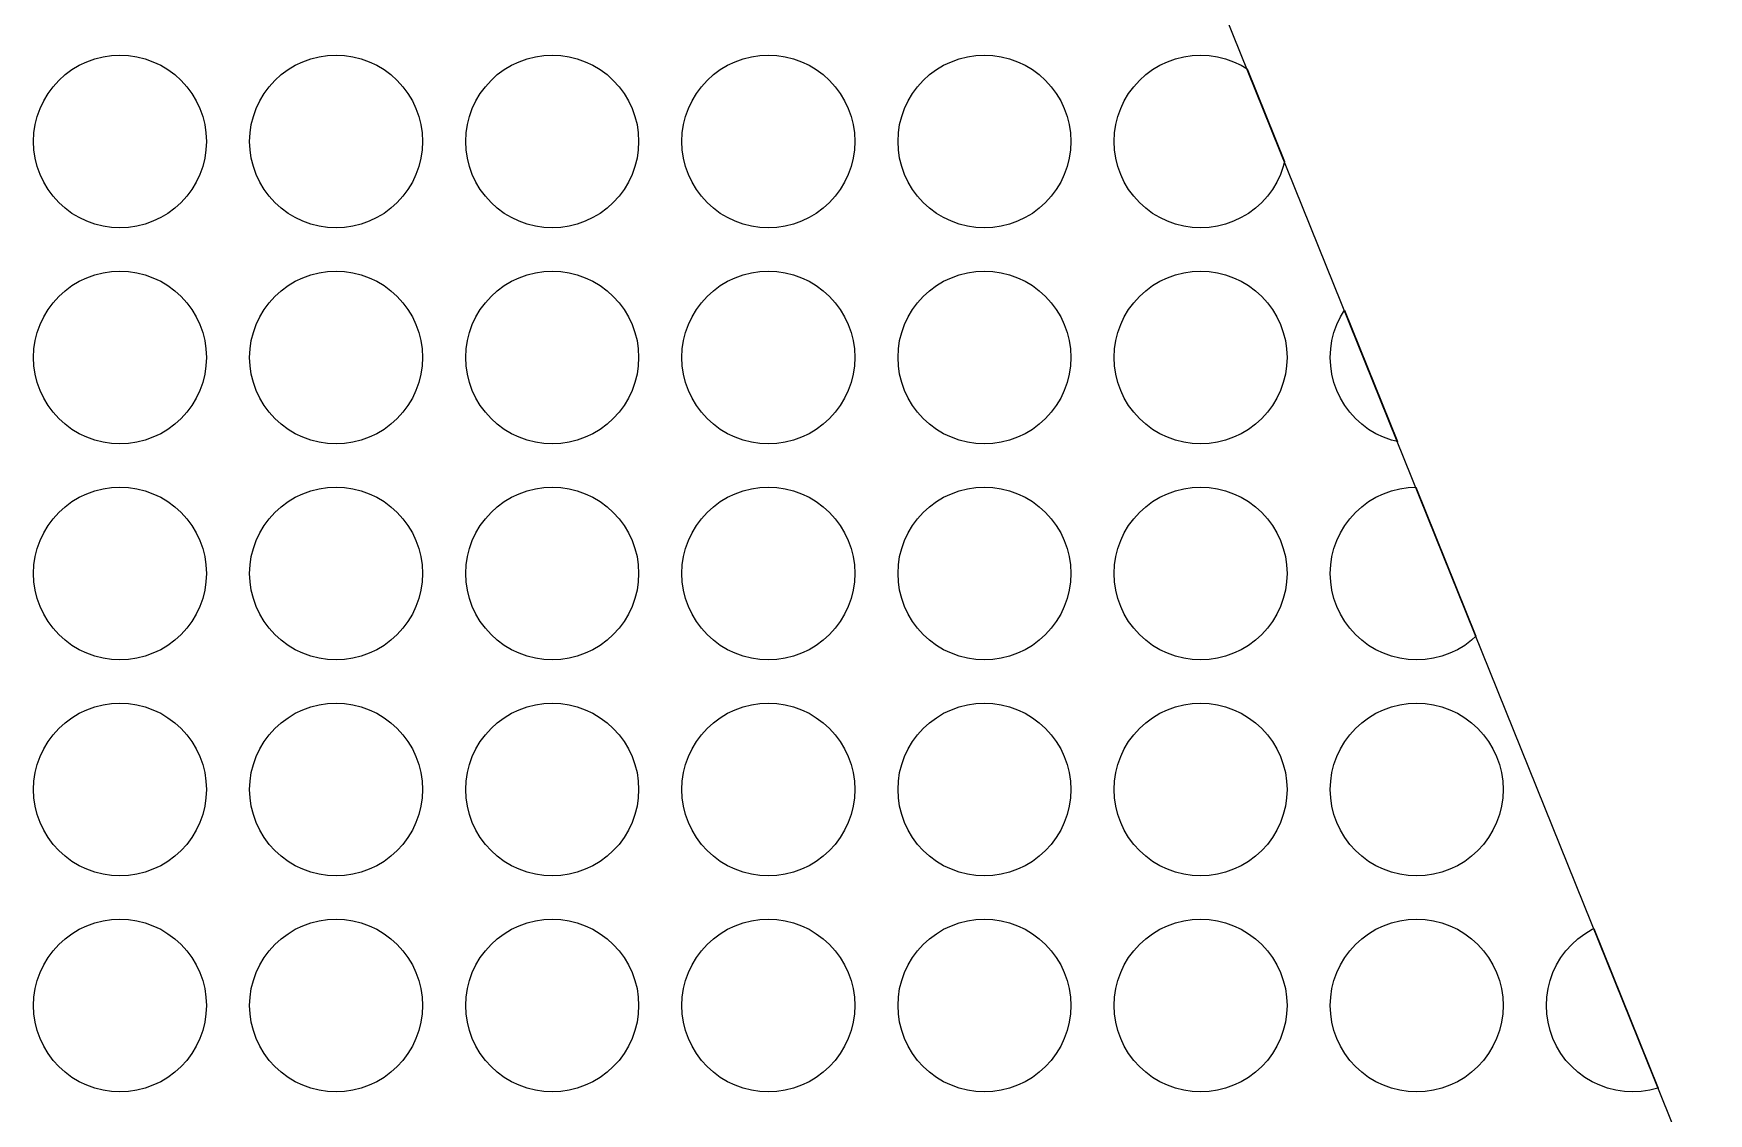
# Model space of a CAD drawing. Header units: millimetres. Extents: x -41 to 93, y -13 to 82.
# Drawn here: x 55.82 to 75.19, y 33.45 to 45.95 of the extents above; entities that cross this region are included whole.
import ezdxf

# ---------------------------------------------------------------- set-up
doc = ezdxf.new("R2010")
doc.units = ezdxf.units.MM
doc.layers.add('background', color=7, linetype='Continuous')
doc.layers.add('outline_2', color=3, linetype='Continuous')

msp = doc.modelspace()

# ---------------------------------------------------------------- linework, layer by layer
at = {"layer": 'background'}
for points in [[(57.819, 44.698), (57.814, 44.6), (57.8, 44.503), (57.776, 44.407), (57.743, 44.315), (57.701, 44.226), (57.65, 44.142), (57.592, 44.063), (57.526, 43.991), (57.453, 43.925), (57.374, 43.866), (57.29, 43.816), (57.201, 43.774), (57.109, 43.741), (57.014, 43.717), (56.917, 43.702), (56.819, 43.698), (56.721, 43.702), (56.624, 43.717), (56.528, 43.741), (56.436, 43.774), (56.347, 43.816), (56.263, 43.866), (56.184, 43.925), (56.112, 43.991), (56.046, 44.063), (55.987, 44.142), (55.937, 44.226), (55.895, 44.315), (55.862, 44.407), (55.838, 44.503), (55.824, 44.6), (55.819, 44.698), (55.824, 44.796), (55.838, 44.893), (55.862, 44.988), (55.895, 45.08), (55.937, 45.169), (55.987, 45.253), (56.046, 45.332), (56.112, 45.405), (56.184, 45.471), (56.263, 45.529), (56.347, 45.58), (56.436, 45.621), (56.528, 45.655), (56.624, 45.678), (56.721, 45.693), (56.819, 45.698), (56.917, 45.693), (57.014, 45.678), (57.109, 45.655), (57.201, 45.621), (57.29, 45.58), (57.374, 45.529), (57.453, 45.471), (57.526, 45.405), (57.592, 45.332), (57.65, 45.253), (57.701, 45.169), (57.743, 45.08), (57.776, 44.988), (57.8, 44.893), (57.814, 44.796)], [(60.319, 44.698), (60.314, 44.6), (60.3, 44.503), (60.276, 44.407), (60.243, 44.315), (60.201, 44.226), (60.15, 44.142), (60.092, 44.063), (60.026, 43.991), (59.953, 43.925), (59.874, 43.866), (59.79, 43.816), (59.701, 43.774), (59.609, 43.741), (59.514, 43.717), (59.417, 43.702), (59.319, 43.698), (59.221, 43.702), (59.124, 43.717), (59.028, 43.741), (58.936, 43.774), (58.847, 43.816), (58.763, 43.866), (58.684, 43.925), (58.612, 43.991), (58.546, 44.063), (58.487, 44.142), (58.437, 44.226), (58.395, 44.315), (58.362, 44.407), (58.338, 44.503), (58.324, 44.6), (58.319, 44.698), (58.324, 44.796), (58.338, 44.893), (58.362, 44.988), (58.395, 45.08), (58.437, 45.169), (58.487, 45.253), (58.546, 45.332), (58.612, 45.405), (58.684, 45.471), (58.763, 45.529), (58.847, 45.58), (58.936, 45.621), (59.028, 45.655), (59.124, 45.678), (59.221, 45.693), (59.319, 45.698), (59.417, 45.693), (59.514, 45.678), (59.609, 45.655), (59.701, 45.621), (59.79, 45.58), (59.874, 45.529), (59.953, 45.471), (60.026, 45.405), (60.092, 45.332), (60.15, 45.253), (60.201, 45.169), (60.243, 45.08), (60.276, 44.988), (60.3, 44.893), (60.314, 44.796)], [(62.819, 44.698), (62.814, 44.6), (62.8, 44.503), (62.776, 44.407), (62.743, 44.315), (62.701, 44.226), (62.65, 44.142), (62.592, 44.063), (62.526, 43.991), (62.453, 43.925), (62.374, 43.866), (62.29, 43.816), (62.201, 43.774), (62.109, 43.741), (62.014, 43.717), (61.917, 43.702), (61.819, 43.698), (61.721, 43.702), (61.624, 43.717), (61.528, 43.741), (61.436, 43.774), (61.347, 43.816), (61.263, 43.866), (61.184, 43.925), (61.112, 43.991), (61.046, 44.063), (60.987, 44.142), (60.937, 44.226), (60.895, 44.315), (60.862, 44.407), (60.838, 44.503), (60.824, 44.6), (60.819, 44.698), (60.824, 44.796), (60.838, 44.893), (60.862, 44.988), (60.895, 45.08), (60.937, 45.169), (60.987, 45.253), (61.046, 45.332), (61.112, 45.405), (61.184, 45.471), (61.263, 45.529), (61.347, 45.58), (61.436, 45.621), (61.528, 45.655), (61.624, 45.678), (61.721, 45.693), (61.819, 45.698), (61.917, 45.693), (62.014, 45.678), (62.109, 45.655), (62.201, 45.621), (62.29, 45.58), (62.374, 45.529), (62.453, 45.471), (62.526, 45.405), (62.592, 45.332), (62.65, 45.253), (62.701, 45.169), (62.743, 45.08), (62.776, 44.988), (62.8, 44.893), (62.814, 44.796)], [(65.319, 44.698), (65.314, 44.6), (65.3, 44.503), (65.276, 44.407), (65.243, 44.315), (65.201, 44.226), (65.15, 44.142), (65.092, 44.063), (65.026, 43.991), (64.953, 43.925), (64.874, 43.866), (64.79, 43.816), (64.701, 43.774), (64.609, 43.741), (64.514, 43.717), (64.417, 43.702), (64.319, 43.698), (64.221, 43.702), (64.124, 43.717), (64.028, 43.741), (63.936, 43.774), (63.847, 43.816), (63.763, 43.866), (63.684, 43.925), (63.612, 43.991), (63.546, 44.063), (63.487, 44.142), (63.437, 44.226), (63.395, 44.315), (63.362, 44.407), (63.338, 44.503), (63.324, 44.6), (63.319, 44.698), (63.324, 44.796), (63.338, 44.893), (63.362, 44.988), (63.395, 45.08), (63.437, 45.169), (63.487, 45.253), (63.546, 45.332), (63.612, 45.405), (63.684, 45.471), (63.763, 45.529), (63.847, 45.58), (63.936, 45.621), (64.028, 45.655), (64.124, 45.678), (64.221, 45.693), (64.319, 45.698), (64.417, 45.693), (64.514, 45.678), (64.609, 45.655), (64.701, 45.621), (64.79, 45.58), (64.874, 45.529), (64.953, 45.471), (65.026, 45.405), (65.092, 45.332), (65.15, 45.253), (65.201, 45.169), (65.243, 45.08), (65.276, 44.988), (65.3, 44.893), (65.314, 44.796)], [(67.819, 44.698), (67.814, 44.6), (67.8, 44.503), (67.776, 44.407), (67.743, 44.315), (67.701, 44.226), (67.65, 44.142), (67.592, 44.063), (67.526, 43.991), (67.453, 43.925), (67.374, 43.866), (67.29, 43.816), (67.201, 43.774), (67.109, 43.741), (67.014, 43.717), (66.917, 43.702), (66.819, 43.698), (66.721, 43.702), (66.624, 43.717), (66.528, 43.741), (66.436, 43.774), (66.347, 43.816), (66.263, 43.866), (66.184, 43.925), (66.112, 43.991), (66.046, 44.063), (65.987, 44.142), (65.937, 44.226), (65.895, 44.315), (65.862, 44.407), (65.838, 44.503), (65.824, 44.6), (65.819, 44.698), (65.824, 44.796), (65.838, 44.893), (65.862, 44.988), (65.895, 45.08), (65.937, 45.169), (65.987, 45.253), (66.046, 45.332), (66.112, 45.405), (66.184, 45.471), (66.263, 45.529), (66.347, 45.58), (66.436, 45.621), (66.528, 45.655), (66.624, 45.678), (66.721, 45.693), (66.819, 45.698), (66.917, 45.693), (67.014, 45.678), (67.109, 45.655), (67.201, 45.621), (67.29, 45.58), (67.374, 45.529), (67.453, 45.471), (67.526, 45.405), (67.592, 45.332), (67.65, 45.253), (67.701, 45.169), (67.743, 45.08), (67.776, 44.988), (67.8, 44.893), (67.814, 44.796)], [(70.29, 44.465), (70.276, 44.407), (70.243, 44.315), (70.201, 44.226), (70.15, 44.142), (70.092, 44.063), (70.026, 43.991), (69.953, 43.925), (69.874, 43.866), (69.79, 43.816), (69.701, 43.774), (69.609, 43.741), (69.514, 43.717), (69.417, 43.702), (69.319, 43.698), (69.221, 43.702), (69.124, 43.717), (69.028, 43.741), (68.936, 43.774), (68.847, 43.816), (68.763, 43.866), (68.684, 43.925), (68.612, 43.991), (68.546, 44.063), (68.487, 44.142), (68.437, 44.226), (68.395, 44.315), (68.362, 44.407), (68.338, 44.503), (68.324, 44.6), (68.319, 44.698), (68.324, 44.796), (68.338, 44.893), (68.362, 44.988), (68.395, 45.08), (68.437, 45.169), (68.487, 45.253), (68.546, 45.332), (68.612, 45.405), (68.684, 45.471), (68.763, 45.529), (68.847, 45.58), (68.936, 45.621), (69.028, 45.655), (69.124, 45.678), (69.221, 45.693), (69.319, 45.698), (69.417, 45.693), (69.514, 45.678), (69.609, 45.655), (69.701, 45.621), (69.79, 45.58), (69.857, 45.539)], [(57.819, 42.198), (57.814, 42.1), (57.8, 42.003), (57.776, 41.907), (57.743, 41.815), (57.701, 41.726), (57.65, 41.642), (57.592, 41.563), (57.526, 41.491), (57.453, 41.425), (57.374, 41.366), (57.29, 41.316), (57.201, 41.274), (57.109, 41.241), (57.014, 41.217), (56.917, 41.202), (56.819, 41.198), (56.721, 41.202), (56.624, 41.217), (56.528, 41.241), (56.436, 41.274), (56.347, 41.316), (56.263, 41.366), (56.184, 41.425), (56.112, 41.491), (56.046, 41.563), (55.987, 41.642), (55.937, 41.726), (55.895, 41.815), (55.862, 41.907), (55.838, 42.003), (55.824, 42.1), (55.819, 42.198), (55.824, 42.296), (55.838, 42.393), (55.862, 42.488), (55.895, 42.58), (55.937, 42.669), (55.987, 42.753), (56.046, 42.832), (56.112, 42.905), (56.184, 42.971), (56.263, 43.029), (56.347, 43.08), (56.436, 43.121), (56.528, 43.155), (56.624, 43.178), (56.721, 43.193), (56.819, 43.198), (56.917, 43.193), (57.014, 43.178), (57.109, 43.155), (57.201, 43.121), (57.29, 43.08), (57.374, 43.029), (57.453, 42.971), (57.526, 42.905), (57.592, 42.832), (57.65, 42.753), (57.701, 42.669), (57.743, 42.58), (57.776, 42.488), (57.8, 42.393), (57.814, 42.296)], [(60.319, 42.198), (60.314, 42.1), (60.3, 42.003), (60.276, 41.907), (60.243, 41.815), (60.201, 41.726), (60.15, 41.642), (60.092, 41.563), (60.026, 41.491), (59.953, 41.425), (59.874, 41.366), (59.79, 41.316), (59.701, 41.274), (59.609, 41.241), (59.514, 41.217), (59.417, 41.202), (59.319, 41.198), (59.221, 41.202), (59.124, 41.217), (59.028, 41.241), (58.936, 41.274), (58.847, 41.316), (58.763, 41.366), (58.684, 41.425), (58.612, 41.491), (58.546, 41.563), (58.487, 41.642), (58.437, 41.726), (58.395, 41.815), (58.362, 41.907), (58.338, 42.003), (58.324, 42.1), (58.319, 42.198), (58.324, 42.296), (58.338, 42.393), (58.362, 42.488), (58.395, 42.58), (58.437, 42.669), (58.487, 42.753), (58.546, 42.832), (58.612, 42.905), (58.684, 42.971), (58.763, 43.029), (58.847, 43.08), (58.936, 43.121), (59.028, 43.155), (59.124, 43.178), (59.221, 43.193), (59.319, 43.198), (59.417, 43.193), (59.514, 43.178), (59.609, 43.155), (59.701, 43.121), (59.79, 43.08), (59.874, 43.029), (59.953, 42.971), (60.026, 42.905), (60.092, 42.832), (60.15, 42.753), (60.201, 42.669), (60.243, 42.58), (60.276, 42.488), (60.3, 42.393), (60.314, 42.296)], [(62.819, 42.198), (62.814, 42.1), (62.8, 42.003), (62.776, 41.907), (62.743, 41.815), (62.701, 41.726), (62.65, 41.642), (62.592, 41.563), (62.526, 41.491), (62.453, 41.425), (62.374, 41.366), (62.29, 41.316), (62.201, 41.274), (62.109, 41.241), (62.014, 41.217), (61.917, 41.202), (61.819, 41.198), (61.721, 41.202), (61.624, 41.217), (61.528, 41.241), (61.436, 41.274), (61.347, 41.316), (61.263, 41.366), (61.184, 41.425), (61.112, 41.491), (61.046, 41.563), (60.987, 41.642), (60.937, 41.726), (60.895, 41.815), (60.862, 41.907), (60.838, 42.003), (60.824, 42.1), (60.819, 42.198), (60.824, 42.296), (60.838, 42.393), (60.862, 42.488), (60.895, 42.58), (60.937, 42.669), (60.987, 42.753), (61.046, 42.832), (61.112, 42.905), (61.184, 42.971), (61.263, 43.029), (61.347, 43.08), (61.436, 43.121), (61.528, 43.155), (61.624, 43.178), (61.721, 43.193), (61.819, 43.198), (61.917, 43.193), (62.014, 43.178), (62.109, 43.155), (62.201, 43.121), (62.29, 43.08), (62.374, 43.029), (62.453, 42.971), (62.526, 42.905), (62.592, 42.832), (62.65, 42.753), (62.701, 42.669), (62.743, 42.58), (62.776, 42.488), (62.8, 42.393), (62.814, 42.296)], [(65.319, 42.198), (65.314, 42.1), (65.3, 42.003), (65.276, 41.907), (65.243, 41.815), (65.201, 41.726), (65.15, 41.642), (65.092, 41.563), (65.026, 41.491), (64.953, 41.425), (64.874, 41.366), (64.79, 41.316), (64.701, 41.274), (64.609, 41.241), (64.514, 41.217), (64.417, 41.202), (64.319, 41.198), (64.221, 41.202), (64.124, 41.217), (64.028, 41.241), (63.936, 41.274), (63.847, 41.316), (63.763, 41.366), (63.684, 41.425), (63.612, 41.491), (63.546, 41.563), (63.487, 41.642), (63.437, 41.726), (63.395, 41.815), (63.362, 41.907), (63.338, 42.003), (63.324, 42.1), (63.319, 42.198), (63.324, 42.296), (63.338, 42.393), (63.362, 42.488), (63.395, 42.58), (63.437, 42.669), (63.487, 42.753), (63.546, 42.832), (63.612, 42.905), (63.684, 42.971), (63.763, 43.029), (63.847, 43.08), (63.936, 43.121), (64.028, 43.155), (64.124, 43.178), (64.221, 43.193), (64.319, 43.198), (64.417, 43.193), (64.514, 43.178), (64.609, 43.155), (64.701, 43.121), (64.79, 43.08), (64.874, 43.029), (64.953, 42.971), (65.026, 42.905), (65.092, 42.832), (65.15, 42.753), (65.201, 42.669), (65.243, 42.58), (65.276, 42.488), (65.3, 42.393), (65.314, 42.296)], [(67.819, 42.198), (67.814, 42.1), (67.8, 42.003), (67.776, 41.907), (67.743, 41.815), (67.701, 41.726), (67.65, 41.642), (67.592, 41.563), (67.526, 41.491), (67.453, 41.425), (67.374, 41.366), (67.29, 41.316), (67.201, 41.274), (67.109, 41.241), (67.014, 41.217), (66.917, 41.202), (66.819, 41.198), (66.721, 41.202), (66.624, 41.217), (66.528, 41.241), (66.436, 41.274), (66.347, 41.316), (66.263, 41.366), (66.184, 41.425), (66.112, 41.491), (66.046, 41.563), (65.987, 41.642), (65.937, 41.726), (65.895, 41.815), (65.862, 41.907), (65.838, 42.003), (65.824, 42.1), (65.819, 42.198), (65.824, 42.296), (65.838, 42.393), (65.862, 42.488), (65.895, 42.58), (65.937, 42.669), (65.987, 42.753), (66.046, 42.832), (66.112, 42.905), (66.184, 42.971), (66.263, 43.029), (66.347, 43.08), (66.436, 43.121), (66.528, 43.155), (66.624, 43.178), (66.721, 43.193), (66.819, 43.198), (66.917, 43.193), (67.014, 43.178), (67.109, 43.155), (67.201, 43.121), (67.29, 43.08), (67.374, 43.029), (67.453, 42.971), (67.526, 42.905), (67.592, 42.832), (67.65, 42.753), (67.701, 42.669), (67.743, 42.58), (67.776, 42.488), (67.8, 42.393), (67.814, 42.296)], [(70.319, 42.198), (70.314, 42.1), (70.3, 42.003), (70.276, 41.907), (70.243, 41.815), (70.201, 41.726), (70.15, 41.642), (70.092, 41.563), (70.026, 41.491), (69.953, 41.425), (69.874, 41.366), (69.79, 41.316), (69.701, 41.274), (69.609, 41.241), (69.514, 41.217), (69.417, 41.202), (69.319, 41.198), (69.221, 41.202), (69.124, 41.217), (69.028, 41.241), (68.936, 41.274), (68.847, 41.316), (68.763, 41.366), (68.684, 41.425), (68.612, 41.491), (68.546, 41.563), (68.487, 41.642), (68.437, 41.726), (68.395, 41.815), (68.362, 41.907), (68.338, 42.003), (68.324, 42.1), (68.319, 42.198), (68.324, 42.296), (68.338, 42.393), (68.362, 42.488), (68.395, 42.58), (68.437, 42.669), (68.487, 42.753), (68.546, 42.832), (68.612, 42.905), (68.684, 42.971), (68.763, 43.029), (68.847, 43.08), (68.936, 43.121), (69.028, 43.155), (69.124, 43.178), (69.221, 43.193), (69.319, 43.198), (69.417, 43.193), (69.514, 43.178), (69.609, 43.155), (69.701, 43.121), (69.79, 43.08), (69.874, 43.029), (69.953, 42.971), (70.026, 42.905), (70.092, 42.832), (70.15, 42.753), (70.201, 42.669), (70.243, 42.58), (70.276, 42.488), (70.3, 42.393), (70.314, 42.296)], [(71.596, 41.224), (71.528, 41.241), (71.436, 41.274), (71.347, 41.316), (71.263, 41.366), (71.184, 41.425), (71.112, 41.491), (71.046, 41.563), (70.987, 41.642), (70.937, 41.726), (70.895, 41.815), (70.862, 41.907), (70.838, 42.003), (70.824, 42.1), (70.819, 42.198), (70.824, 42.296), (70.838, 42.393), (70.862, 42.488), (70.895, 42.58), (70.937, 42.669), (70.983, 42.746)], [(57.819, 39.698), (57.814, 39.6), (57.8, 39.503), (57.776, 39.407), (57.743, 39.315), (57.701, 39.226), (57.65, 39.142), (57.592, 39.063), (57.526, 38.991), (57.453, 38.925), (57.374, 38.866), (57.29, 38.816), (57.201, 38.774), (57.109, 38.741), (57.014, 38.717), (56.917, 38.702), (56.819, 38.698), (56.721, 38.702), (56.624, 38.717), (56.528, 38.741), (56.436, 38.774), (56.347, 38.816), (56.263, 38.866), (56.184, 38.925), (56.112, 38.991), (56.046, 39.063), (55.987, 39.142), (55.937, 39.226), (55.895, 39.315), (55.862, 39.407), (55.838, 39.503), (55.824, 39.6), (55.819, 39.698), (55.824, 39.796), (55.838, 39.893), (55.862, 39.988), (55.895, 40.08), (55.937, 40.169), (55.987, 40.253), (56.046, 40.332), (56.112, 40.405), (56.184, 40.471), (56.263, 40.529), (56.347, 40.58), (56.436, 40.621), (56.528, 40.655), (56.624, 40.678), (56.721, 40.693), (56.819, 40.698), (56.917, 40.693), (57.014, 40.678), (57.109, 40.655), (57.201, 40.621), (57.29, 40.58), (57.374, 40.529), (57.453, 40.471), (57.526, 40.405), (57.592, 40.332), (57.65, 40.253), (57.701, 40.169), (57.743, 40.08), (57.776, 39.988), (57.8, 39.893), (57.814, 39.796)], [(60.319, 39.698), (60.314, 39.6), (60.3, 39.503), (60.276, 39.407), (60.243, 39.315), (60.201, 39.226), (60.15, 39.142), (60.092, 39.063), (60.026, 38.991), (59.953, 38.925), (59.874, 38.866), (59.79, 38.816), (59.701, 38.774), (59.609, 38.741), (59.514, 38.717), (59.417, 38.702), (59.319, 38.698), (59.221, 38.702), (59.124, 38.717), (59.028, 38.741), (58.936, 38.774), (58.847, 38.816), (58.763, 38.866), (58.684, 38.925), (58.612, 38.991), (58.546, 39.063), (58.487, 39.142), (58.437, 39.226), (58.395, 39.315), (58.362, 39.407), (58.338, 39.503), (58.324, 39.6), (58.319, 39.698), (58.324, 39.796), (58.338, 39.893), (58.362, 39.988), (58.395, 40.08), (58.437, 40.169), (58.487, 40.253), (58.546, 40.332), (58.612, 40.405), (58.684, 40.471), (58.763, 40.529), (58.847, 40.58), (58.936, 40.621), (59.028, 40.655), (59.124, 40.678), (59.221, 40.693), (59.319, 40.698), (59.417, 40.693), (59.514, 40.678), (59.609, 40.655), (59.701, 40.621), (59.79, 40.58), (59.874, 40.529), (59.953, 40.471), (60.026, 40.405), (60.092, 40.332), (60.15, 40.253), (60.201, 40.169), (60.243, 40.08), (60.276, 39.988), (60.3, 39.893), (60.314, 39.796)], [(62.819, 39.698), (62.814, 39.6), (62.8, 39.503), (62.776, 39.407), (62.743, 39.315), (62.701, 39.226), (62.65, 39.142), (62.592, 39.063), (62.526, 38.991), (62.453, 38.925), (62.374, 38.866), (62.29, 38.816), (62.201, 38.774), (62.109, 38.741), (62.014, 38.717), (61.917, 38.702), (61.819, 38.698), (61.721, 38.702), (61.624, 38.717), (61.528, 38.741), (61.436, 38.774), (61.347, 38.816), (61.263, 38.866), (61.184, 38.925), (61.112, 38.991), (61.046, 39.063), (60.987, 39.142), (60.937, 39.226), (60.895, 39.315), (60.862, 39.407), (60.838, 39.503), (60.824, 39.6), (60.819, 39.698), (60.824, 39.796), (60.838, 39.893), (60.862, 39.988), (60.895, 40.08), (60.937, 40.169), (60.987, 40.253), (61.046, 40.332), (61.112, 40.405), (61.184, 40.471), (61.263, 40.529), (61.347, 40.58), (61.436, 40.621), (61.528, 40.655), (61.624, 40.678), (61.721, 40.693), (61.819, 40.698), (61.917, 40.693), (62.014, 40.678), (62.109, 40.655), (62.201, 40.621), (62.29, 40.58), (62.374, 40.529), (62.453, 40.471), (62.526, 40.405), (62.592, 40.332), (62.65, 40.253), (62.701, 40.169), (62.743, 40.08), (62.776, 39.988), (62.8, 39.893), (62.814, 39.796)], [(65.319, 39.698), (65.314, 39.6), (65.3, 39.503), (65.276, 39.407), (65.243, 39.315), (65.201, 39.226), (65.15, 39.142), (65.092, 39.063), (65.026, 38.991), (64.953, 38.925), (64.874, 38.866), (64.79, 38.816), (64.701, 38.774), (64.609, 38.741), (64.514, 38.717), (64.417, 38.702), (64.319, 38.698), (64.221, 38.702), (64.124, 38.717), (64.028, 38.741), (63.936, 38.774), (63.847, 38.816), (63.763, 38.866), (63.684, 38.925), (63.612, 38.991), (63.546, 39.063), (63.487, 39.142), (63.437, 39.226), (63.395, 39.315), (63.362, 39.407), (63.338, 39.503), (63.324, 39.6), (63.319, 39.698), (63.324, 39.796), (63.338, 39.893), (63.362, 39.988), (63.395, 40.08), (63.437, 40.169), (63.487, 40.253), (63.546, 40.332), (63.612, 40.405), (63.684, 40.471), (63.763, 40.529), (63.847, 40.58), (63.936, 40.621), (64.028, 40.655), (64.124, 40.678), (64.221, 40.693), (64.319, 40.698), (64.417, 40.693), (64.514, 40.678), (64.609, 40.655), (64.701, 40.621), (64.79, 40.58), (64.874, 40.529), (64.953, 40.471), (65.026, 40.405), (65.092, 40.332), (65.15, 40.253), (65.201, 40.169), (65.243, 40.08), (65.276, 39.988), (65.3, 39.893), (65.314, 39.796)], [(67.819, 39.698), (67.814, 39.6), (67.8, 39.503), (67.776, 39.407), (67.743, 39.315), (67.701, 39.226), (67.65, 39.142), (67.592, 39.063), (67.526, 38.991), (67.453, 38.925), (67.374, 38.866), (67.29, 38.816), (67.201, 38.774), (67.109, 38.741), (67.014, 38.717), (66.917, 38.702), (66.819, 38.698), (66.721, 38.702), (66.624, 38.717), (66.528, 38.741), (66.436, 38.774), (66.347, 38.816), (66.263, 38.866), (66.184, 38.925), (66.112, 38.991), (66.046, 39.063), (65.987, 39.142), (65.937, 39.226), (65.895, 39.315), (65.862, 39.407), (65.838, 39.503), (65.824, 39.6), (65.819, 39.698), (65.824, 39.796), (65.838, 39.893), (65.862, 39.988), (65.895, 40.08), (65.937, 40.169), (65.987, 40.253), (66.046, 40.332), (66.112, 40.405), (66.184, 40.471), (66.263, 40.529), (66.347, 40.58), (66.436, 40.621), (66.528, 40.655), (66.624, 40.678), (66.721, 40.693), (66.819, 40.698), (66.917, 40.693), (67.014, 40.678), (67.109, 40.655), (67.201, 40.621), (67.29, 40.58), (67.374, 40.529), (67.453, 40.471), (67.526, 40.405), (67.592, 40.332), (67.65, 40.253), (67.701, 40.169), (67.743, 40.08), (67.776, 39.988), (67.8, 39.893), (67.814, 39.796)], [(70.319, 39.698), (70.314, 39.6), (70.3, 39.503), (70.276, 39.407), (70.243, 39.315), (70.201, 39.226), (70.15, 39.142), (70.092, 39.063), (70.026, 38.991), (69.953, 38.925), (69.874, 38.866), (69.79, 38.816), (69.701, 38.774), (69.609, 38.741), (69.514, 38.717), (69.417, 38.702), (69.319, 38.698), (69.221, 38.702), (69.124, 38.717), (69.028, 38.741), (68.936, 38.774), (68.847, 38.816), (68.763, 38.866), (68.684, 38.925), (68.612, 38.991), (68.546, 39.063), (68.487, 39.142), (68.437, 39.226), (68.395, 39.315), (68.362, 39.407), (68.338, 39.503), (68.324, 39.6), (68.319, 39.698), (68.324, 39.796), (68.338, 39.893), (68.362, 39.988), (68.395, 40.08), (68.437, 40.169), (68.487, 40.253), (68.546, 40.332), (68.612, 40.405), (68.684, 40.471), (68.763, 40.529), (68.847, 40.58), (68.936, 40.621), (69.028, 40.655), (69.124, 40.678), (69.221, 40.693), (69.319, 40.698), (69.417, 40.693), (69.514, 40.678), (69.609, 40.655), (69.701, 40.621), (69.79, 40.58), (69.874, 40.529), (69.953, 40.471), (70.026, 40.405), (70.092, 40.332), (70.15, 40.253), (70.201, 40.169), (70.243, 40.08), (70.276, 39.988), (70.3, 39.893), (70.314, 39.796)], [(72.504, 38.971), (72.453, 38.925), (72.374, 38.866), (72.29, 38.816), (72.201, 38.774), (72.109, 38.741), (72.014, 38.717), (71.917, 38.702), (71.819, 38.698), (71.721, 38.702), (71.624, 38.717), (71.528, 38.741), (71.436, 38.774), (71.347, 38.816), (71.263, 38.866), (71.184, 38.925), (71.112, 38.991), (71.046, 39.063), (70.987, 39.142), (70.937, 39.226), (70.895, 39.315), (70.862, 39.407), (70.838, 39.503), (70.824, 39.6), (70.819, 39.698), (70.824, 39.796), (70.838, 39.893), (70.862, 39.988), (70.895, 40.08), (70.937, 40.169), (70.987, 40.253), (71.046, 40.332), (71.112, 40.405), (71.184, 40.471), (71.263, 40.529), (71.347, 40.58), (71.436, 40.621), (71.528, 40.655), (71.624, 40.678), (71.721, 40.693), (71.808, 40.697)], [(57.819, 37.198), (57.814, 37.1), (57.8, 37.003), (57.776, 36.907), (57.743, 36.815), (57.701, 36.726), (57.65, 36.642), (57.592, 36.563), (57.526, 36.491), (57.453, 36.425), (57.374, 36.366), (57.29, 36.316), (57.201, 36.274), (57.109, 36.241), (57.014, 36.217), (56.917, 36.202), (56.819, 36.198), (56.721, 36.202), (56.624, 36.217), (56.528, 36.241), (56.436, 36.274), (56.347, 36.316), (56.263, 36.366), (56.184, 36.425), (56.112, 36.491), (56.046, 36.563), (55.987, 36.642), (55.937, 36.726), (55.895, 36.815), (55.862, 36.907), (55.838, 37.003), (55.824, 37.1), (55.819, 37.198), (55.824, 37.296), (55.838, 37.393), (55.862, 37.488), (55.895, 37.58), (55.937, 37.669), (55.987, 37.753), (56.046, 37.832), (56.112, 37.905), (56.184, 37.971), (56.263, 38.029), (56.347, 38.08), (56.436, 38.121), (56.528, 38.155), (56.624, 38.178), (56.721, 38.193), (56.819, 38.198), (56.917, 38.193), (57.014, 38.178), (57.109, 38.155), (57.201, 38.121), (57.29, 38.08), (57.374, 38.029), (57.453, 37.971), (57.526, 37.905), (57.592, 37.832), (57.65, 37.753), (57.701, 37.669), (57.743, 37.58), (57.776, 37.488), (57.8, 37.393), (57.814, 37.296)], [(60.319, 37.198), (60.314, 37.1), (60.3, 37.003), (60.276, 36.907), (60.243, 36.815), (60.201, 36.726), (60.15, 36.642), (60.092, 36.563), (60.026, 36.491), (59.953, 36.425), (59.874, 36.366), (59.79, 36.316), (59.701, 36.274), (59.609, 36.241), (59.514, 36.217), (59.417, 36.202), (59.319, 36.198), (59.221, 36.202), (59.124, 36.217), (59.028, 36.241), (58.936, 36.274), (58.847, 36.316), (58.763, 36.366), (58.684, 36.425), (58.612, 36.491), (58.546, 36.563), (58.487, 36.642), (58.437, 36.726), (58.395, 36.815), (58.362, 36.907), (58.338, 37.003), (58.324, 37.1), (58.319, 37.198), (58.324, 37.296), (58.338, 37.393), (58.362, 37.488), (58.395, 37.58), (58.437, 37.669), (58.487, 37.753), (58.546, 37.832), (58.612, 37.905), (58.684, 37.971), (58.763, 38.029), (58.847, 38.08), (58.936, 38.121), (59.028, 38.155), (59.124, 38.178), (59.221, 38.193), (59.319, 38.198), (59.417, 38.193), (59.514, 38.178), (59.609, 38.155), (59.701, 38.121), (59.79, 38.08), (59.874, 38.029), (59.953, 37.971), (60.026, 37.905), (60.092, 37.832), (60.15, 37.753), (60.201, 37.669), (60.243, 37.58), (60.276, 37.488), (60.3, 37.393), (60.314, 37.296)], [(62.819, 37.198), (62.814, 37.1), (62.8, 37.003), (62.776, 36.907), (62.743, 36.815), (62.701, 36.726), (62.65, 36.642), (62.592, 36.563), (62.526, 36.491), (62.453, 36.425), (62.374, 36.366), (62.29, 36.316), (62.201, 36.274), (62.109, 36.241), (62.014, 36.217), (61.917, 36.202), (61.819, 36.198), (61.721, 36.202), (61.624, 36.217), (61.528, 36.241), (61.436, 36.274), (61.347, 36.316), (61.263, 36.366), (61.184, 36.425), (61.112, 36.491), (61.046, 36.563), (60.987, 36.642), (60.937, 36.726), (60.895, 36.815), (60.862, 36.907), (60.838, 37.003), (60.824, 37.1), (60.819, 37.198), (60.824, 37.296), (60.838, 37.393), (60.862, 37.488), (60.895, 37.58), (60.937, 37.669), (60.987, 37.753), (61.046, 37.832), (61.112, 37.905), (61.184, 37.971), (61.263, 38.029), (61.347, 38.08), (61.436, 38.121), (61.528, 38.155), (61.624, 38.178), (61.721, 38.193), (61.819, 38.198), (61.917, 38.193), (62.014, 38.178), (62.109, 38.155), (62.201, 38.121), (62.29, 38.08), (62.374, 38.029), (62.453, 37.971), (62.526, 37.905), (62.592, 37.832), (62.65, 37.753), (62.701, 37.669), (62.743, 37.58), (62.776, 37.488), (62.8, 37.393), (62.814, 37.296)], [(65.319, 37.198), (65.314, 37.1), (65.3, 37.003), (65.276, 36.907), (65.243, 36.815), (65.201, 36.726), (65.15, 36.642), (65.092, 36.563), (65.026, 36.491), (64.953, 36.425), (64.874, 36.366), (64.79, 36.316), (64.701, 36.274), (64.609, 36.241), (64.514, 36.217), (64.417, 36.202), (64.319, 36.198), (64.221, 36.202), (64.124, 36.217), (64.028, 36.241), (63.936, 36.274), (63.847, 36.316), (63.763, 36.366), (63.684, 36.425), (63.612, 36.491), (63.546, 36.563), (63.487, 36.642), (63.437, 36.726), (63.395, 36.815), (63.362, 36.907), (63.338, 37.003), (63.324, 37.1), (63.319, 37.198), (63.324, 37.296), (63.338, 37.393), (63.362, 37.488), (63.395, 37.58), (63.437, 37.669), (63.487, 37.753), (63.546, 37.832), (63.612, 37.905), (63.684, 37.971), (63.763, 38.029), (63.847, 38.08), (63.936, 38.121), (64.028, 38.155), (64.124, 38.178), (64.221, 38.193), (64.319, 38.198), (64.417, 38.193), (64.514, 38.178), (64.609, 38.155), (64.701, 38.121), (64.79, 38.08), (64.874, 38.029), (64.953, 37.971), (65.026, 37.905), (65.092, 37.832), (65.15, 37.753), (65.201, 37.669), (65.243, 37.58), (65.276, 37.488), (65.3, 37.393), (65.314, 37.296)], [(67.819, 37.198), (67.814, 37.1), (67.8, 37.003), (67.776, 36.907), (67.743, 36.815), (67.701, 36.726), (67.65, 36.642), (67.592, 36.563), (67.526, 36.491), (67.453, 36.425), (67.374, 36.366), (67.29, 36.316), (67.201, 36.274), (67.109, 36.241), (67.014, 36.217), (66.917, 36.202), (66.819, 36.198), (66.721, 36.202), (66.624, 36.217), (66.528, 36.241), (66.436, 36.274), (66.347, 36.316), (66.263, 36.366), (66.184, 36.425), (66.112, 36.491), (66.046, 36.563), (65.987, 36.642), (65.937, 36.726), (65.895, 36.815), (65.862, 36.907), (65.838, 37.003), (65.824, 37.1), (65.819, 37.198), (65.824, 37.296), (65.838, 37.393), (65.862, 37.488), (65.895, 37.58), (65.937, 37.669), (65.987, 37.753), (66.046, 37.832), (66.112, 37.905), (66.184, 37.971), (66.263, 38.029), (66.347, 38.08), (66.436, 38.121), (66.528, 38.155), (66.624, 38.178), (66.721, 38.193), (66.819, 38.198), (66.917, 38.193), (67.014, 38.178), (67.109, 38.155), (67.201, 38.121), (67.29, 38.08), (67.374, 38.029), (67.453, 37.971), (67.526, 37.905), (67.592, 37.832), (67.65, 37.753), (67.701, 37.669), (67.743, 37.58), (67.776, 37.488), (67.8, 37.393), (67.814, 37.296)], [(70.319, 37.198), (70.314, 37.1), (70.3, 37.003), (70.276, 36.907), (70.243, 36.815), (70.201, 36.726), (70.15, 36.642), (70.092, 36.563), (70.026, 36.491), (69.953, 36.425), (69.874, 36.366), (69.79, 36.316), (69.701, 36.274), (69.609, 36.241), (69.514, 36.217), (69.417, 36.202), (69.319, 36.198), (69.221, 36.202), (69.124, 36.217), (69.028, 36.241), (68.936, 36.274), (68.847, 36.316), (68.763, 36.366), (68.684, 36.425), (68.612, 36.491), (68.546, 36.563), (68.487, 36.642), (68.437, 36.726), (68.395, 36.815), (68.362, 36.907), (68.338, 37.003), (68.324, 37.1), (68.319, 37.198), (68.324, 37.296), (68.338, 37.393), (68.362, 37.488), (68.395, 37.58), (68.437, 37.669), (68.487, 37.753), (68.546, 37.832), (68.612, 37.905), (68.684, 37.971), (68.763, 38.029), (68.847, 38.08), (68.936, 38.121), (69.028, 38.155), (69.124, 38.178), (69.221, 38.193), (69.319, 38.198), (69.417, 38.193), (69.514, 38.178), (69.609, 38.155), (69.701, 38.121), (69.79, 38.08), (69.874, 38.029), (69.953, 37.971), (70.026, 37.905), (70.092, 37.832), (70.15, 37.753), (70.201, 37.669), (70.243, 37.58), (70.276, 37.488), (70.3, 37.393), (70.314, 37.296)], [(72.819, 37.198), (72.814, 37.1), (72.8, 37.003), (72.776, 36.907), (72.743, 36.815), (72.701, 36.726), (72.65, 36.642), (72.592, 36.563), (72.526, 36.491), (72.453, 36.425), (72.374, 36.366), (72.29, 36.316), (72.201, 36.274), (72.109, 36.241), (72.014, 36.217), (71.917, 36.202), (71.819, 36.198), (71.721, 36.202), (71.624, 36.217), (71.528, 36.241), (71.436, 36.274), (71.347, 36.316), (71.263, 36.366), (71.184, 36.425), (71.112, 36.491), (71.046, 36.563), (70.987, 36.642), (70.937, 36.726), (70.895, 36.815), (70.862, 36.907), (70.838, 37.003), (70.824, 37.1), (70.819, 37.198), (70.824, 37.296), (70.838, 37.393), (70.862, 37.488), (70.895, 37.58), (70.937, 37.669), (70.987, 37.753), (71.046, 37.832), (71.112, 37.905), (71.184, 37.971), (71.263, 38.029), (71.347, 38.08), (71.436, 38.121), (71.528, 38.155), (71.624, 38.178), (71.721, 38.193), (71.819, 38.198), (71.917, 38.193), (72.014, 38.178), (72.109, 38.155), (72.201, 38.121), (72.29, 38.08), (72.374, 38.029), (72.453, 37.971), (72.526, 37.905), (72.592, 37.832), (72.65, 37.753), (72.701, 37.669), (72.743, 37.58), (72.776, 37.488), (72.8, 37.393), (72.814, 37.296)], [(57.819, 34.698), (57.814, 34.6), (57.8, 34.503), (57.776, 34.407), (57.743, 34.315), (57.701, 34.226), (57.65, 34.142), (57.592, 34.063), (57.526, 33.991), (57.453, 33.925), (57.374, 33.866), (57.29, 33.816), (57.201, 33.774), (57.109, 33.741), (57.014, 33.717), (56.917, 33.702), (56.819, 33.698), (56.721, 33.702), (56.624, 33.717), (56.528, 33.741), (56.436, 33.774), (56.347, 33.816), (56.263, 33.866), (56.184, 33.925), (56.112, 33.991), (56.046, 34.063), (55.987, 34.142), (55.937, 34.226), (55.895, 34.315), (55.862, 34.407), (55.838, 34.503), (55.824, 34.6), (55.819, 34.698), (55.824, 34.796), (55.838, 34.893), (55.862, 34.988), (55.895, 35.08), (55.937, 35.169), (55.987, 35.253), (56.046, 35.332), (56.112, 35.405), (56.184, 35.471), (56.263, 35.529), (56.347, 35.58), (56.436, 35.621), (56.528, 35.655), (56.624, 35.678), (56.721, 35.693), (56.819, 35.698), (56.917, 35.693), (57.014, 35.678), (57.109, 35.655), (57.201, 35.621), (57.29, 35.58), (57.374, 35.529), (57.453, 35.471), (57.526, 35.405), (57.592, 35.332), (57.65, 35.253), (57.701, 35.169), (57.743, 35.08), (57.776, 34.988), (57.8, 34.893), (57.814, 34.796)], [(60.319, 34.698), (60.314, 34.6), (60.3, 34.503), (60.276, 34.407), (60.243, 34.315), (60.201, 34.226), (60.15, 34.142), (60.092, 34.063), (60.026, 33.991), (59.953, 33.925), (59.874, 33.866), (59.79, 33.816), (59.701, 33.774), (59.609, 33.741), (59.514, 33.717), (59.417, 33.702), (59.319, 33.698), (59.221, 33.702), (59.124, 33.717), (59.028, 33.741), (58.936, 33.774), (58.847, 33.816), (58.763, 33.866), (58.684, 33.925), (58.612, 33.991), (58.546, 34.063), (58.487, 34.142), (58.437, 34.226), (58.395, 34.315), (58.362, 34.407), (58.338, 34.503), (58.324, 34.6), (58.319, 34.698), (58.324, 34.796), (58.338, 34.893), (58.362, 34.988), (58.395, 35.08), (58.437, 35.169), (58.487, 35.253), (58.546, 35.332), (58.612, 35.405), (58.684, 35.471), (58.763, 35.529), (58.847, 35.58), (58.936, 35.621), (59.028, 35.655), (59.124, 35.678), (59.221, 35.693), (59.319, 35.698), (59.417, 35.693), (59.514, 35.678), (59.609, 35.655), (59.701, 35.621), (59.79, 35.58), (59.874, 35.529), (59.953, 35.471), (60.026, 35.405), (60.092, 35.332), (60.15, 35.253), (60.201, 35.169), (60.243, 35.08), (60.276, 34.988), (60.3, 34.893), (60.314, 34.796)], [(62.819, 34.698), (62.814, 34.6), (62.8, 34.503), (62.776, 34.407), (62.743, 34.315), (62.701, 34.226), (62.65, 34.142), (62.592, 34.063), (62.526, 33.991), (62.453, 33.925), (62.374, 33.866), (62.29, 33.816), (62.201, 33.774), (62.109, 33.741), (62.014, 33.717), (61.917, 33.702), (61.819, 33.698), (61.721, 33.702), (61.624, 33.717), (61.528, 33.741), (61.436, 33.774), (61.347, 33.816), (61.263, 33.866), (61.184, 33.925), (61.112, 33.991), (61.046, 34.063), (60.987, 34.142), (60.937, 34.226), (60.895, 34.315), (60.862, 34.407), (60.838, 34.503), (60.824, 34.6), (60.819, 34.698), (60.824, 34.796), (60.838, 34.893), (60.862, 34.988), (60.895, 35.08), (60.937, 35.169), (60.987, 35.253), (61.046, 35.332), (61.112, 35.405), (61.184, 35.471), (61.263, 35.529), (61.347, 35.58), (61.436, 35.621), (61.528, 35.655), (61.624, 35.678), (61.721, 35.693), (61.819, 35.698), (61.917, 35.693), (62.014, 35.678), (62.109, 35.655), (62.201, 35.621), (62.29, 35.58), (62.374, 35.529), (62.453, 35.471), (62.526, 35.405), (62.592, 35.332), (62.65, 35.253), (62.701, 35.169), (62.743, 35.08), (62.776, 34.988), (62.8, 34.893), (62.814, 34.796)], [(65.319, 34.698), (65.314, 34.6), (65.3, 34.503), (65.276, 34.407), (65.243, 34.315), (65.201, 34.226), (65.15, 34.142), (65.092, 34.063), (65.026, 33.991), (64.953, 33.925), (64.874, 33.866), (64.79, 33.816), (64.701, 33.774), (64.609, 33.741), (64.514, 33.717), (64.417, 33.702), (64.319, 33.698), (64.221, 33.702), (64.124, 33.717), (64.028, 33.741), (63.936, 33.774), (63.847, 33.816), (63.763, 33.866), (63.684, 33.925), (63.612, 33.991), (63.546, 34.063), (63.487, 34.142), (63.437, 34.226), (63.395, 34.315), (63.362, 34.407), (63.338, 34.503), (63.324, 34.6), (63.319, 34.698), (63.324, 34.796), (63.338, 34.893), (63.362, 34.988), (63.395, 35.08), (63.437, 35.169), (63.487, 35.253), (63.546, 35.332), (63.612, 35.405), (63.684, 35.471), (63.763, 35.529), (63.847, 35.58), (63.936, 35.621), (64.028, 35.655), (64.124, 35.678), (64.221, 35.693), (64.319, 35.698), (64.417, 35.693), (64.514, 35.678), (64.609, 35.655), (64.701, 35.621), (64.79, 35.58), (64.874, 35.529), (64.953, 35.471), (65.026, 35.405), (65.092, 35.332), (65.15, 35.253), (65.201, 35.169), (65.243, 35.08), (65.276, 34.988), (65.3, 34.893), (65.314, 34.796)], [(67.819, 34.698), (67.814, 34.6), (67.8, 34.503), (67.776, 34.407), (67.743, 34.315), (67.701, 34.226), (67.65, 34.142), (67.592, 34.063), (67.526, 33.991), (67.453, 33.925), (67.374, 33.866), (67.29, 33.816), (67.201, 33.774), (67.109, 33.741), (67.014, 33.717), (66.917, 33.702), (66.819, 33.698), (66.721, 33.702), (66.624, 33.717), (66.528, 33.741), (66.436, 33.774), (66.347, 33.816), (66.263, 33.866), (66.184, 33.925), (66.112, 33.991), (66.046, 34.063), (65.987, 34.142), (65.937, 34.226), (65.895, 34.315), (65.862, 34.407), (65.838, 34.503), (65.824, 34.6), (65.819, 34.698), (65.824, 34.796), (65.838, 34.893), (65.862, 34.988), (65.895, 35.08), (65.937, 35.169), (65.987, 35.253), (66.046, 35.332), (66.112, 35.405), (66.184, 35.471), (66.263, 35.529), (66.347, 35.58), (66.436, 35.621), (66.528, 35.655), (66.624, 35.678), (66.721, 35.693), (66.819, 35.698), (66.917, 35.693), (67.014, 35.678), (67.109, 35.655), (67.201, 35.621), (67.29, 35.58), (67.374, 35.529), (67.453, 35.471), (67.526, 35.405), (67.592, 35.332), (67.65, 35.253), (67.701, 35.169), (67.743, 35.08), (67.776, 34.988), (67.8, 34.893), (67.814, 34.796)], [(70.319, 34.698), (70.314, 34.6), (70.3, 34.503), (70.276, 34.407), (70.243, 34.315), (70.201, 34.226), (70.15, 34.142), (70.092, 34.063), (70.026, 33.991), (69.953, 33.925), (69.874, 33.866), (69.79, 33.816), (69.701, 33.774), (69.609, 33.741), (69.514, 33.717), (69.417, 33.702), (69.319, 33.698), (69.221, 33.702), (69.124, 33.717), (69.028, 33.741), (68.936, 33.774), (68.847, 33.816), (68.763, 33.866), (68.684, 33.925), (68.612, 33.991), (68.546, 34.063), (68.487, 34.142), (68.437, 34.226), (68.395, 34.315), (68.362, 34.407), (68.338, 34.503), (68.324, 34.6), (68.319, 34.698), (68.324, 34.796), (68.338, 34.893), (68.362, 34.988), (68.395, 35.08), (68.437, 35.169), (68.487, 35.253), (68.546, 35.332), (68.612, 35.405), (68.684, 35.471), (68.763, 35.529), (68.847, 35.58), (68.936, 35.621), (69.028, 35.655), (69.124, 35.678), (69.221, 35.693), (69.319, 35.698), (69.417, 35.693), (69.514, 35.678), (69.609, 35.655), (69.701, 35.621), (69.79, 35.58), (69.874, 35.529), (69.953, 35.471), (70.026, 35.405), (70.092, 35.332), (70.15, 35.253), (70.201, 35.169), (70.243, 35.08), (70.276, 34.988), (70.3, 34.893), (70.314, 34.796)], [(72.819, 34.698), (72.814, 34.6), (72.8, 34.503), (72.776, 34.407), (72.743, 34.315), (72.701, 34.226), (72.65, 34.142), (72.592, 34.063), (72.526, 33.991), (72.453, 33.925), (72.374, 33.866), (72.29, 33.816), (72.201, 33.774), (72.109, 33.741), (72.014, 33.717), (71.917, 33.702), (71.819, 33.698), (71.721, 33.702), (71.624, 33.717), (71.528, 33.741), (71.436, 33.774), (71.347, 33.816), (71.263, 33.866), (71.184, 33.925), (71.112, 33.991), (71.046, 34.063), (70.987, 34.142), (70.937, 34.226), (70.895, 34.315), (70.862, 34.407), (70.838, 34.503), (70.824, 34.6), (70.819, 34.698), (70.824, 34.796), (70.838, 34.893), (70.862, 34.988), (70.895, 35.08), (70.937, 35.169), (70.987, 35.253), (71.046, 35.332), (71.112, 35.405), (71.184, 35.471), (71.263, 35.529), (71.347, 35.58), (71.436, 35.621), (71.528, 35.655), (71.624, 35.678), (71.721, 35.693), (71.819, 35.698), (71.917, 35.693), (72.014, 35.678), (72.109, 35.655), (72.201, 35.621), (72.29, 35.58), (72.374, 35.529), (72.453, 35.471), (72.526, 35.405), (72.592, 35.332), (72.65, 35.253), (72.701, 35.169), (72.743, 35.08), (72.776, 34.988), (72.8, 34.893), (72.814, 34.796)], [(74.611, 33.741), (74.609, 33.741), (74.514, 33.717), (74.417, 33.702), (74.319, 33.698), (74.221, 33.702), (74.124, 33.717), (74.028, 33.741), (73.936, 33.774), (73.847, 33.816), (73.763, 33.866), (73.684, 33.925), (73.612, 33.991), (73.546, 34.063), (73.487, 34.142), (73.437, 34.226), (73.395, 34.315), (73.362, 34.407), (73.338, 34.503), (73.324, 34.6), (73.319, 34.698), (73.324, 34.796), (73.338, 34.893), (73.362, 34.988), (73.395, 35.08), (73.437, 35.169), (73.487, 35.253), (73.546, 35.332), (73.612, 35.405), (73.684, 35.471), (73.763, 35.529), (73.847, 35.58), (73.867, 35.589)]]:
    msp.add_lwpolyline(points, close=True, dxfattribs=at)
at = {"layer": 'outline_2'}
msp.add_lwpolyline([(75.195, 32.293), (69.509, 46.404), (67.252, 53.818), (65.595, 61.393)], dxfattribs=at)

doc.saveas('drawing.dxf')
